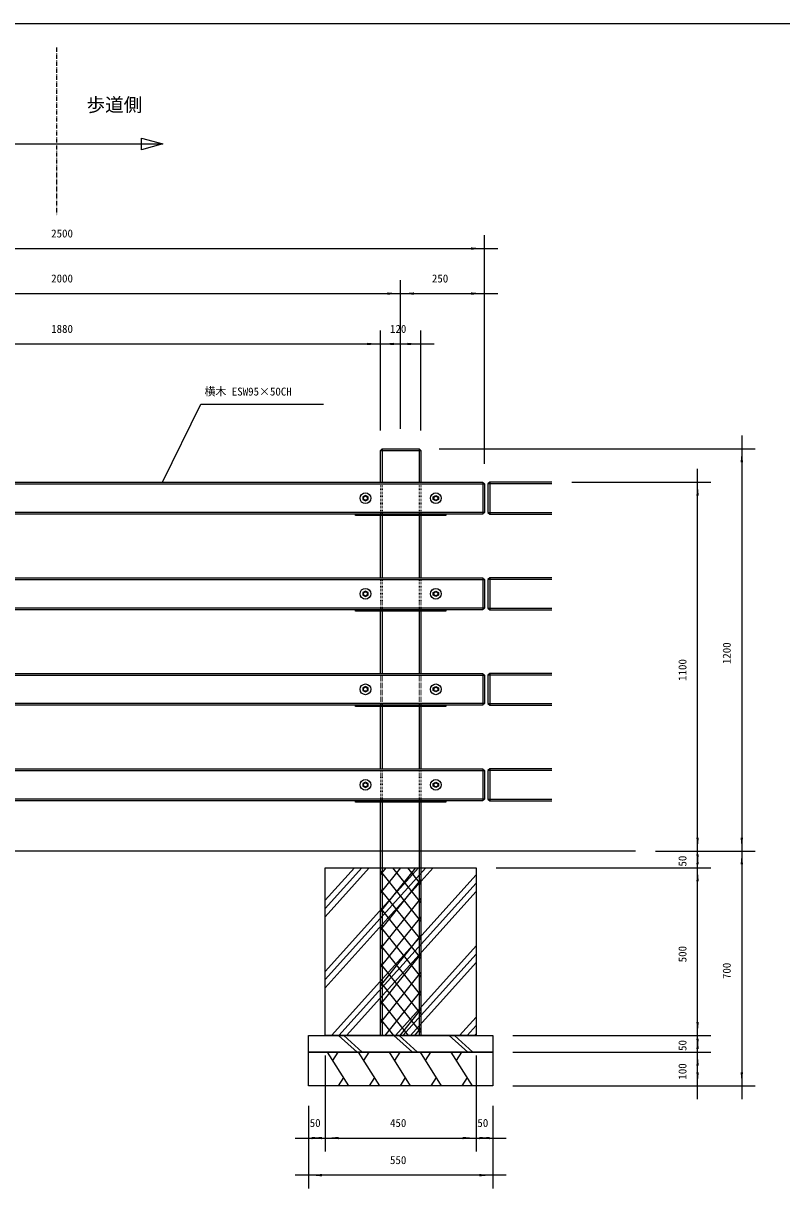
# Model space of a CAD drawing. Units: millimetres, scale not verified. Extents: x -3900 to 3900, y -2750 to 2750.
# Drawn here: x -1348 to 912, y -772 to 2750 of the extents above; entities that cross this region are included whole.
import ezdxf
from ezdxf.enums import TextEntityAlignment as Align

# ---------------------------------------------------------------- set-up
doc = ezdxf.new("R2010")
doc.units = ezdxf.units.MM
doc.header["$LTSCALE"] = 20
doc.linetypes.add('USER5', pattern=[0.208282, 0.069427, -0.138855])
doc.linetypes.add('USER6', pattern=[1.041641, 0.625, -0.208282, 0.069427, -0.138931])
doc.layers.add('0-1_IMPORTED', color=30, linetype='Continuous', lineweight=18)
doc.styles.add('ＭＳ ゴシック', font='')
doc.styles.get('ＭＳ ゴシック').set_extended_font_data('MS Gothic')

msp = doc.modelspace()

# ---------------------------------------------------------------- linework, layer by layer
at = {"layer": '0-1_IMPORTED', "linetype": 'USER6'}
msp.add_line((-1250.27, 2678.44), (-1250.27, 2178.44), dxfattribs=at)
at = {"layer": '0-1_IMPORTED'}
for p, q in [((-1567.77, 2390.94), (-932.77, 2390.94)), ((-278.5, 1481.73), (-278.5, 1381.73)), ((-168.5, 1481.73), (-168.5, 1381.73)), ((-283.5, 1476.73), (-163.5, 1476.73)), ((-2163.5, 1376.73), (26.5, 1376.73)), ((21.5, 1381.73), (21.5, 1286.73)), ((227, 1376.73), (37, 1376.73)), ((42, 1381.73), (42, 1286.73)), ((26.5, 1291.73), (-2163.5, 1291.73)), ((-283.5, 1096.73), (-283.5, 1286.73)), ((-278.5, 1286.73), (-278.5, 1096.73)), ((-168.5, 1286.73), (-168.5, 1096.73)), ((-163.5, 1286.73), (-163.5, 1096.73)), ((37, 1291.73), (227, 1291.73)), ((21.5, 1096.73), (21.5, 1001.73)), ((42, 1096.73), (42, 1001.73)), ((-2163.5, 1091.73), (26.5, 1091.73)), ((227, 1091.73), (37, 1091.73)), ((26.5, 1006.73), (-2163.5, 1006.73)), ((-283.5, 811.73), (-283.5, 1001.73)), ((-278.5, 1001.73), (-278.5, 811.73)), ((-168.5, 1001.73), (-168.5, 811.73)), ((-163.5, 1001.73), (-163.5, 811.73)), ((37, 1006.73), (227, 1006.73)), ((21.5, 811.73), (21.5, 716.73)), ((42, 811.73), (42, 716.73)), ((-2163.5, 806.73), (26.5, 806.73)), ((227, 806.73), (37, 806.73)), ((26.5, 721.73), (-2163.5, 721.73)), ((-283.5, 526.73), (-283.5, 716.73)), ((-278.5, 716.73), (-278.5, 526.73)), ((-168.5, 716.73), (-168.5, 526.73)), ((-163.5, 716.73), (-163.5, 526.73)), ((37, 721.73), (227, 721.73)), ((-2163.5, 521.73), (26.5, 521.73)), ((21.5, 526.73), (21.5, 431.73)), ((227, 521.73), (37, 521.73)), ((42, 526.73), (42, 431.73)), ((26.5, 436.73), (-2163.5, 436.73)), ((-278.5, 431.73), (-278.5, -268.27)), ((-168.5, 431.73), (-168.5, -268.27)), ((37, 436.73), (227, 436.73)), ((477, 281.73), (-2755, 281.73)), ((-448.5, 85.62), (-317, 231.73)), ((-448.5, -126.51), (-126.08, 231.73)), ((-448.5, 110.37), (-339.27, 231.73)), ((-448.5, -101.77), (-148.35, 231.73)), ((-448.5, 135.12), (-361.54, 231.73)), ((-448.5, -77.02), (-170.62, 231.73)), ((-283.5, 211.22), (-267.09, 231.73)), ((-283.5, 155.97), (-222.89, 231.73)), ((-283.5, 100.73), (-178.7, 231.73)), ((-163.5, 72.84), (-283.5, 222.84)), ((-163.5, 128.09), (-246.42, 231.73)), ((-163.5, 183.33), (-202.22, 231.73)), ((-429.71, -268.27), (1.5, 210.85)), ((-407.43, -268.27), (1.5, 186.1)), ((-283.5, 45.49), (-163.5, 195.49)), ((-385.16, -268.27), (1.5, 161.35)), ((-163.5, 17.6), (-283.5, 167.6)), ((-283.5, -9.75), (-163.5, 140.25)), ((-163.5, -37.64), (-283.5, 112.36)), ((-283.5, -65), (-163.5, 85)), ((-163.5, -92.88), (-283.5, 57.12)), ((-283.5, -120.24), (-163.5, 29.76)), ((-163.5, -148.13), (-283.5, 1.87)), ((-283.5, -175.48), (-163.5, -25.48)), ((-238.79, -268.27), (1.5, -1.28)), ((-216.51, -268.27), (1.5, -26.03)), ((-163.5, -203.37), (-283.5, -53.37)), ((-194.24, -268.27), (1.5, -50.78)), ((-283.5, -230.72), (-163.5, -80.72)), ((-163.5, -258.61), (-283.5, -108.61)), ((-269.34, -268.27), (-163.5, -135.97)), ((-199.97, -268.27), (-283.5, -163.86)), ((-225.15, -268.27), (-163.5, -191.21)), ((-244.16, -268.27), (-283.5, -219.1)), ((-180.95, -268.27), (-163.5, -246.45)), ((-47.87, -268.27), (1.5, -213.41)), ((-25.59, -268.27), (1.5, -238.16)), ((-408.46, -268.27), (-353.46, -318.27)), ((-392.9, -268.27), (-337.9, -318.27)), ((-243.46, -268.27), (-188.46, -318.27)), ((-227.9, -268.27), (-172.9, -318.27)), ((-78.46, -268.27), (-23.46, -318.27)), ((-62.9, -268.27), (-7.9, -318.27)), ((-3.32, -268.27), (1.5, -262.91)), ((-378.46, -418.27), (-441.97, -318.27)), ((-426.09, -343.27), (-410.21, -318.27)), ((-286.06, -418.27), (-349.57, -318.27)), ((-333.69, -343.27), (-317.81, -318.27)), ((-193.66, -418.27), (-257.17, -318.27)), ((-241.29, -343.27), (-225.41, -318.27)), ((-101.26, -418.27), (-164.77, -318.27)), ((-148.89, -343.27), (-133.01, -318.27)), ((-8.86, -418.27), (-72.37, -318.27)), ((-56.49, -343.27), (-40.61, -318.27)), ((-394.34, -393.27), (-410.21, -418.27)), ((-301.94, -393.27), (-317.81, -418.27)), ((-209.54, -393.27), (-225.41, -418.27)), ((-117.14, -393.27), (-133.01, -418.27)), ((-24.74, -393.27), (-40.61, -418.27))]:
    msp.add_line(p, q, dxfattribs=at)
at = {"layer": '0-1_IMPORTED', "color": 1}
for p, q in [((26.5, 1496.73), (26.5, 2119)), ((-2473.5, 2079), (26.5, 2079)), ((26.5, 2079), (66.5, 2079)), ((-223.5, 1541.73), (-223.5, 1984.73)), ((-223.5, 1541.73), (-223.5, 1984.73)), ((26.5, 1436.73), (26.5, 1984.73)), ((-2223.5, 1944.73), (-223.5, 1944.73)), ((-263.5, 1944.73), (-223.5, 1944.73)), ((-223.5, 1944.73), (-183.5, 1944.73)), ((-223.5, 1944.73), (26.5, 1944.73)), ((26.5, 1944.73), (66.5, 1944.73)), ((-283.5, 1536.73), (-283.5, 1834.38)), ((-283.5, 1536.73), (-283.5, 1834.38)), ((-163.5, 1536.73), (-163.5, 1834.38)), ((-2163.5, 1794.38), (-283.5, 1794.38)), ((-323.5, 1794.38), (-283.5, 1794.38)), ((-283.5, 1794.38), (-243.5, 1794.38)), ((-283.5, 1794.38), (-163.5, 1794.38)), ((-163.5, 1794.38), (-123.5, 1794.38)), ((-934, 1381.73), (-819, 1614.73)), ((-819, 1614.73), (-454, 1614.73)), ((794, 1521.73), (794, 1481.73)), ((-108.5, 1481.73), (834, 1481.73)), ((794, 1481.73), (794, 281.73)), ((662, 1381.73), (662, 1421.73)), ((287, 1381.73), (702, 1381.73)), ((662, 281.73), (662, 1381.73)), ((662, 281.73), (662, 321.73)), ((794, 321.73), (794, 281.73)), ((537, 281.73), (702, 281.73)), ((537, 281.73), (702, 281.73)), ((537, 281.73), (834, 281.73)), ((537, 281.73), (834, 281.73)), ((662, 231.73), (662, 281.73)), ((662, 241.73), (662, 281.73)), ((662, 231.73), (662, 271.73)), ((794, 281.73), (794, 241.73)), ((794, 281.73), (794, -418.27)), ((61.5, 231.73), (702, 231.73)), ((61.5, 231.73), (702, 231.73)), ((662, -268.27), (662, 231.73)), ((662, 191.73), (662, 231.73)), ((662, -268.27), (662, -228.27)), ((111.5, -268.27), (702, -268.27)), ((111.5, -268.27), (702, -268.27)), ((662, -318.27), (662, -268.27)), ((662, -308.27), (662, -268.27)), ((662, -318.27), (662, -278.27)), ((-448.5, -328.27), (-448.5, -614.27)), ((-448.5, -328.27), (-448.5, -614.27)), ((1.5, -328.27), (1.5, -614.27)), ((1.5, -328.27), (1.5, -614.27)), ((111.5, -318.27), (702, -318.27)), ((111.5, -318.27), (702, -318.27)), ((662, -418.27), (662, -318.27)), ((662, -358.27), (662, -318.27)), ((111.5, -418.27), (702, -418.27)), ((111.5, -418.27), (834, -418.27)), ((662, -458.27), (662, -418.27)), ((794, -418.27), (794, -458.27)), ((-498.5, -478.27), (-498.5, -614.27)), ((-498.5, -478.27), (-498.5, -725)), ((51.5, -478.27), (51.5, -614.27)), ((51.5, -478.27), (51.5, -725)), ((-538.5, -574.27), (-498.5, -574.27)), ((-498.5, -574.27), (-448.5, -574.27)), ((-488.5, -574.27), (-448.5, -574.27)), ((-448.5, -574.27), (-408.5, -574.27)), ((-448.5, -574.27), (1.5, -574.27)), ((-38.5, -574.27), (1.5, -574.27)), ((1.5, -574.27), (41.5, -574.27)), ((1.5, -574.27), (51.5, -574.27)), ((51.5, -574.27), (91.5, -574.27)), ((-498.5, -685), (-538.5, -685)), ((51.5, -685), (-498.5, -685)), ((91.5, -685), (51.5, -685))]:
    msp.add_line(p, q, dxfattribs=at)
at = {"layer": '0-1_IMPORTED', "linetype": 'USER5'}
for p, q in [((-283.5, 1381.73), (-283.5, 1286.73)), ((-278.5, 1381.73), (-278.5, 1286.73)), ((-168.5, 1381.73), (-168.5, 1286.73)), ((-163.5, 1381.73), (-163.5, 1286.73)), ((-283.5, 1096.73), (-283.5, 1001.73)), ((-278.5, 1096.73), (-278.5, 1001.73)), ((-168.5, 1096.73), (-168.5, 1001.73)), ((-163.5, 1096.73), (-163.5, 1001.73)), ((-283.5, 811.73), (-283.5, 716.73)), ((-278.5, 811.73), (-278.5, 716.73)), ((-168.5, 811.73), (-168.5, 716.73)), ((-163.5, 811.73), (-163.5, 716.73)), ((-283.5, 526.73), (-283.5, 431.73)), ((-278.5, 526.73), (-278.5, 431.73)), ((-168.5, 526.73), (-168.5, 431.73)), ((-163.5, 526.73), (-163.5, 431.73))]:
    msp.add_line(p, q, dxfattribs=at)
at = {"layer": '0-1_IMPORTED'}
for points in [[(-3900, 2750), (3900, 2750), (3900, -2750), (-3900, -2750)], [(-932.77, 2390.94), (-996.27, 2373.92), (-996.27, 2407.95)], [(-328.5, 1326.27), (-320.5, 1330.27), (-320.5, 1338.27), (-328.5, 1342.27), (-336.5, 1338.27), (-336.5, 1330.27)], [(-118.5, 1326.27), (-126.5, 1330.27), (-126.5, 1338.27), (-118.5, 1342.27), (-110.5, 1338.27), (-110.5, 1330.27)], [(-358.5, 1286.73), (-88.5, 1286.73), (-88.5, 1282.73), (-358.5, 1282.73)], [(-328.5, 1041.27), (-320.5, 1045.27), (-320.5, 1053.27), (-328.5, 1057.27), (-336.5, 1053.27), (-336.5, 1045.27)], [(-118.5, 1041.27), (-126.5, 1045.27), (-126.5, 1053.27), (-118.5, 1057.27), (-110.5, 1053.27), (-110.5, 1045.27)], [(-358.5, 1001.73), (-88.5, 1001.73), (-88.5, 997.73), (-358.5, 997.73)], [(-328.5, 756.27), (-320.5, 760.27), (-320.5, 768.27), (-328.5, 772.27), (-336.5, 768.27), (-336.5, 760.27)], [(-118.5, 756.27), (-126.5, 760.27), (-126.5, 768.27), (-118.5, 772.27), (-110.5, 768.27), (-110.5, 760.27)], [(-358.5, 716.73), (-88.5, 716.73), (-88.5, 712.73), (-358.5, 712.73)], [(-328.5, 471.27), (-320.5, 475.27), (-320.5, 483.27), (-328.5, 487.27), (-336.5, 483.27), (-336.5, 475.27)], [(-118.5, 471.27), (-126.5, 475.27), (-126.5, 483.27), (-118.5, 487.27), (-110.5, 483.27), (-110.5, 475.27)], [(-358.5, 431.73), (-88.5, 431.73), (-88.5, 427.73), (-358.5, 427.73)], [(-448.5, 231.73), (1.5, 231.73), (1.5, -268.27), (-448.5, -268.27)], [(-498.5, -268.27), (51.5, -268.27), (51.5, -318.27), (-498.5, -318.27)], [(-498.5, -318.27), (51.5, -318.27), (51.5, -418.27), (-498.5, -418.27)]]:
    msp.add_lwpolyline(points, close=True, dxfattribs=at)
for points in [[(-283.5, 1381.73), (-283.5, 1476.73), (-278.5, 1481.73), (-168.5, 1481.73), (-163.5, 1476.73), (-163.5, 1381.73)], [(-2163.5, 1381.73), (20.86, 1381.73), (26.5, 1376.73), (26.5, 1291.73), (20.86, 1286.73), (-2163.5, 1286.73)], [(227, 1381.73), (42, 1381.73), (37, 1376.73), (37, 1291.73), (42, 1286.73), (227, 1286.73)], [(-2163.5, 1096.73), (20.86, 1096.73), (26.5, 1091.73), (26.5, 1006.73), (20.86, 1001.73), (-2163.5, 1001.73)], [(227, 1096.73), (42, 1096.73), (37, 1091.73), (37, 1006.73), (42, 1001.73), (227, 1001.73)], [(-2163.5, 811.73), (20.86, 811.73), (26.5, 806.73), (26.5, 721.73), (20.86, 716.73), (-2163.5, 716.73)], [(227, 811.73), (42, 811.73), (37, 806.73), (37, 721.73), (42, 716.73), (227, 716.73)], [(-2163.5, 526.73), (20.86, 526.73), (26.5, 521.73), (26.5, 436.73), (20.86, 431.73), (-2163.5, 431.73)], [(227, 526.73), (42, 526.73), (37, 521.73), (37, 436.73), (42, 431.73), (227, 431.73)], [(-163.5, 431.73), (-163.5, -268.27), (-283.5, -268.27), (-283.5, 431.73)]]:
    msp.add_lwpolyline(points, dxfattribs=at)
for centre, radius in [((-328.5, 1334.27), 16), ((-328.5, 1334.27), 6), ((-118.5, 1334.27), 16), ((-118.5, 1334.27), 6), ((-328.5, 1049.27), 16), ((-118.5, 1049.27), 16), ((-328.5, 1049.27), 6), ((-118.5, 1049.27), 6), ((-328.5, 764.27), 16), ((-118.5, 764.27), 16), ((-328.5, 764.27), 6), ((-118.5, 764.27), 6), ((-328.5, 479.27), 16), ((-118.5, 479.27), 16), ((-328.5, 479.27), 6), ((-118.5, 479.27), 6)]:
    msp.add_circle(centre, radius, dxfattribs=at)
at = {"layer": '0-1_IMPORTED', "color": 1}
for points in [[(26.5, 2079), (-13.5, 2075.5), (-13.5, 2082.5)], [(-223.5, 1944.73), (-263.5, 1941.23), (-263.5, 1948.23)], [(-223.5, 1944.73), (-183.5, 1948.23), (-183.5, 1941.23)], [(26.5, 1944.73), (-13.5, 1941.23), (-13.5, 1948.23)], [(-283.5, 1794.38), (-323.5, 1790.88), (-323.5, 1797.88)], [(-283.5, 1794.38), (-243.5, 1797.88), (-243.5, 1790.88)], [(-163.5, 1794.38), (-203.5, 1790.88), (-203.5, 1797.88)], [(794, 1481.73), (797.5, 1441.74), (790.5, 1441.74)], [(662, 1381.73), (665.5, 1341.74), (658.5, 1341.74)], [(662, 281.73), (658.5, 321.73), (665.5, 321.73)], [(794, 281.73), (790.5, 321.73), (797.5, 321.73)], [(662, 281.73), (665.5, 241.74), (658.5, 241.74)], [(662, 231.73), (658.5, 271.73), (665.5, 271.73)], [(794, 281.73), (797.5, 241.74), (790.5, 241.74)], [(662, 231.73), (665.5, 191.74), (658.5, 191.74)], [(662, -268.27), (658.5, -228.27), (665.5, -228.27)], [(662, -268.27), (665.5, -308.26), (658.5, -308.26)], [(662, -318.27), (658.5, -278.27), (665.5, -278.27)], [(662, -318.27), (665.5, -358.26), (658.5, -358.26)], [(662, -418.27), (658.5, -378.27), (665.5, -378.27)], [(794, -418.27), (790.5, -378.27), (797.5, -378.27)], [(-498.5, -574.27), (-458.5, -570.77), (-458.5, -577.77)], [(-448.5, -574.27), (-488.5, -577.77), (-488.5, -570.77)], [(-448.5, -574.27), (-408.5, -570.77), (-408.5, -577.77)], [(1.5, -574.27), (-38.5, -577.77), (-38.5, -570.77)], [(1.5, -574.27), (41.5, -570.77), (41.5, -577.77)], [(51.5, -574.27), (11.5, -577.77), (11.5, -570.77)], [(-498.5, -685), (-458.5, -681.5), (-458.5, -688.5)], [(51.5, -685), (11.5, -688.5), (11.5, -681.5)]]:
    msp.add_solid(points, dxfattribs=at)

# ---------------------------------------------------------------- texts
at = {"layer": '0-1_IMPORTED', "color": 7, "style": 'ＭＳ ゴシック'}
for s, height, p in [('歩道側', 40.7, (-1160.46, 2475.22)), ('2500', 23.88, (-1265.83, 2104.93)), ('2000', 23.88, (-1265.83, 1970.66)), ('250', 23.88, (-130.25, 1970.66)), ('1880', 23.88, (-1265.83, 1820.31)), ('120', 23.88, (-255.25, 1820.31)), ('横木 ESW95×50CH', 23.88, (-808.47, 1633.33)), ('50', 23.88, (-494.67, -548.34)), ('450', 23.88, (-255.25, -548.34)), ('50', 23.88, (5.33, -548.34)), ('550', 23.88, (-255.25, -659.07))]:
    msp.add_text(s, height=height, dxfattribs=at).set_placement(p, align=Align.BOTTOM_LEFT)
for s, p in [('1200', (768.07, 839.4)), ('1100', (636.07, 789.4)), ('50', (636.07, 235.57)), ('500', (636.07, -50.02)), ('700', (768.07, -100.02)), ('50', (636.07, -314.43)), ('100', (636.07, -400.02))]:
    msp.add_text(s, height=23.88, rotation=90, dxfattribs=at).set_placement(p, align=Align.BOTTOM_LEFT)

doc.saveas('drawing.dxf')
